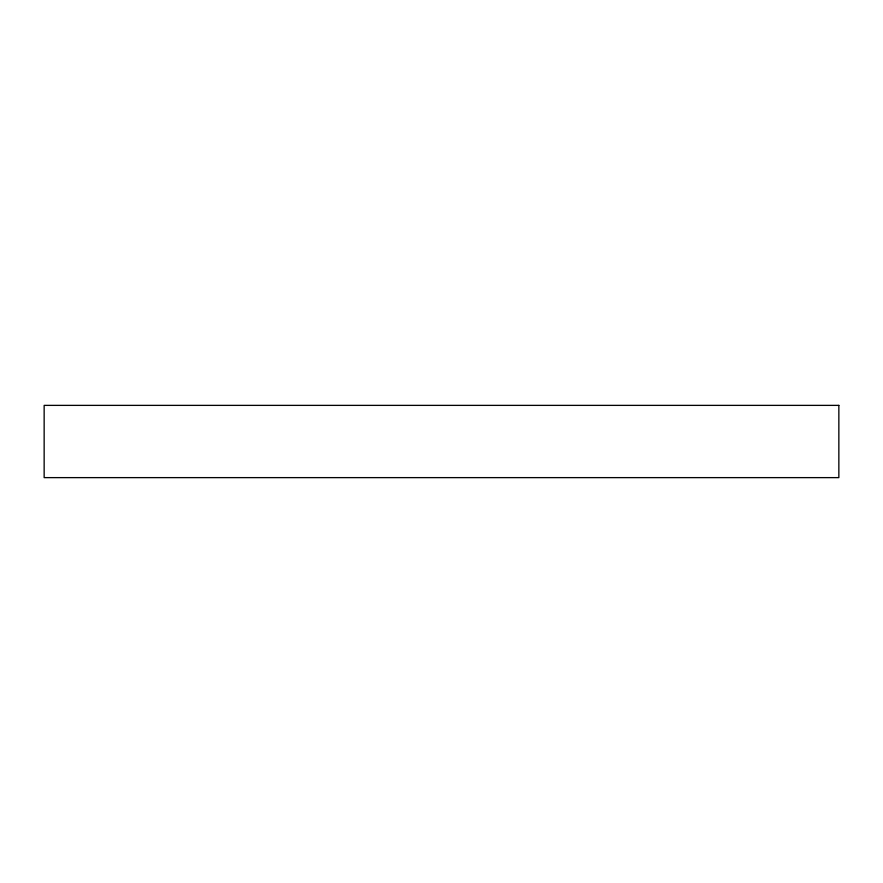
<?xml version="1.0" encoding="UTF-8"?>
<svg xmlns="http://www.w3.org/2000/svg" width="883" height="883" viewBox="0 0 883 883"><rect width="100%" height="100%" fill="white"/><g stroke="black" fill="none" stroke-linecap="round" stroke-linejoin="round"><path stroke-width="1.32" d="M838.85 405.374L44.15 405.374L44.15 477.626L838.85 477.626L838.85 405.374"/></g></svg>
